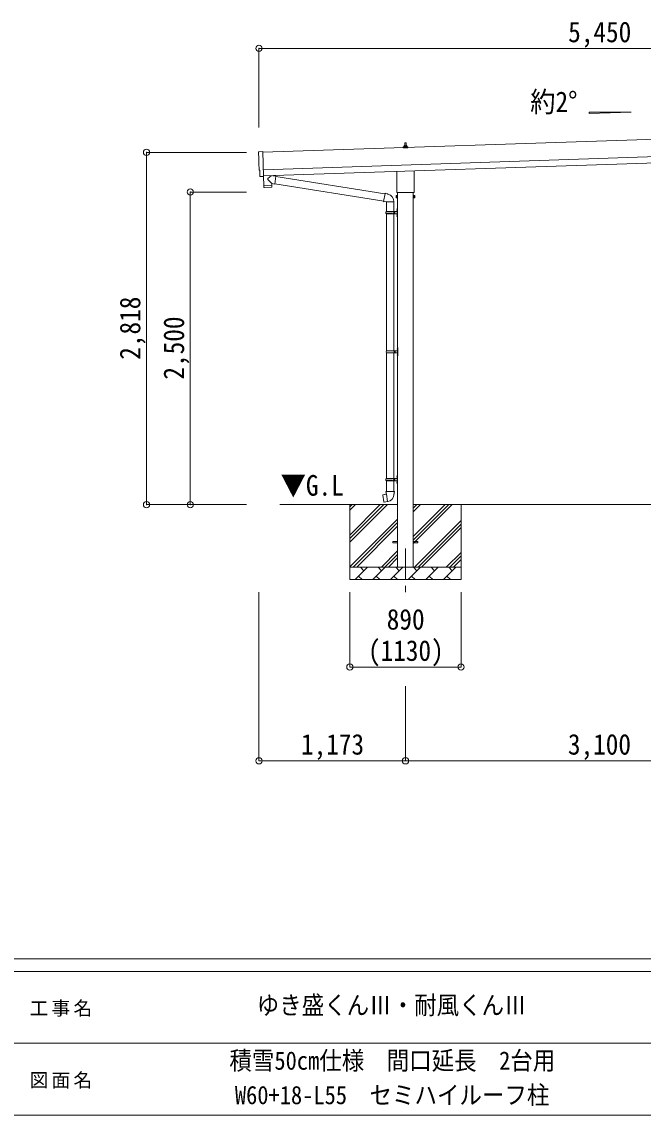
# Model space of a CAD drawing. Units: millimetres at full size, sheet at 1:50. Extents: x -14053 to 14053, y -9700 to 9700.
# Drawn here: x -678 to 4295, y -9700 to -955 of the extents above; entities that cross this region are included whole.
import ezdxf
from ezdxf.enums import TextEntityAlignment as Align

# ---------------------------------------------------------------- set-up
doc = ezdxf.new("R2010")
doc.units = ezdxf.units.MM
doc.header["$LTSCALE"] = 50
doc.header["$PDMODE"] = 32
doc.header["$PDSIZE"] = 50
doc.linetypes.add('CHAIN1', pattern=[8, 5, -1, 1, -1])
for name, color, linetype, lineweight in [('0-1_Defpoints', 7, 'CHAIN1', 9), ('0-2_TEXT1', 4, 'Continuous', 9), ('0-3_SHAPE', 7, 'Continuous', 9), ('0-7_PARTS2', 7, 'Continuous', 9), ('0-8_TABLE1', 6, 'Continuous', 9), ('0-9_DIM1', 7, 'Continuous', 9), ('F-0', 7, 'Continuous', 9)]:
    doc.layers.add(name, color=color, linetype=linetype, lineweight=lineweight)
doc.styles.add('ＭＳ ゴシック', font='')
doc.styles.get('ＭＳ ゴシック').set_extended_font_data('MS Gothic')

msp = doc.modelspace()

# ---------------------------------------------------------------- linework, layer by layer
at = {"layer": '0-1_Defpoints'}
msp.add_line((2392.29, -5166.92), (2392.29, -5515.92), dxfattribs=at)
at = {"layer": '0-2_TEXT1'}
for p, q in [((6632.21, -1818.89), (1250.43, -1998.28)), ((2388.02, -1923.16), (2396.57, -1923.16)), ((1218.76, -1995.9), (1250.26, -1993.2)), ((1250.26, -1993.2), (1256.85, -2190.94)), ((1255.09, -2138.2), (6636.88, -1958.81)), ((1256.76, -2188.18), (6638.54, -2008.78)), ((2374.04, -1963.16), (2374.04, -1955.45)), ((2410.54, -1963.16), (2374.04, -1963.16)), ((2374.43, -1954.66), (2410.16, -1954.66)), ((2374.81, -1954.48), (2381.53, -1952.85)), ((2381.91, -1952.66), (2402.68, -1952.66)), ((2382.29, -1951.87), (2382.29, -1947.66)), ((2383.29, -1947.66), (2401.29, -1947.66)), ((2386.29, -1947.66), (2387.02, -1924.14)), ((2397.57, -1924.14), (2398.29, -1947.66)), ((2402.29, -1951.87), (2402.29, -1947.66)), ((2409.78, -1954.48), (2403.06, -1952.85)), ((2410.54, -1963.16), (2410.54, -1955.45)), ((1225.83, -2142.57), (1225.23, -2142.59)), ((1227.4, -2189.57), (1225.83, -2142.57)), ((2323.99, -2307.15), (2323.99, -2152.6)), ((2460.59, -2148.05), (2460.59, -2307.15)), ((1237.26, -2192.6), (1230.34, -2192.47)), ((1238, -2192.3), (1238.64, -2191.65)), ((1238.64, -2191.65), (1256.89, -2191.95)), ((2318.29, -2345.42), (2319.05, -2344.11)), ((2318.29, -2345.42), (2318.29, -2362.42)), ((2325.29, -2344.11), (2319.05, -2344.11)), ((2325.29, -2349.01), (2319.05, -2349.01)), ((2325.29, -2358.83), (2319.05, -2358.83)), ((2322.29, -2315.92), (2322.29, -2310.42)), ((2460.23, -2319.42), (2324.36, -2319.42)), ((2325.29, -2363.74), (2325.29, -2344.11)), ((2325.29, -2344.72), (2327.79, -2344.72)), ((2327.79, -2343.42), (2329.79, -2343.42)), ((2327.79, -2364.42), (2327.79, -2343.42)), ((2329.79, -2319.42), (2329.79, -5316.92)), ((2329.79, -2343.42), (2329.79, -2364.42)), ((2454.79, -2319.42), (2454.79, -5316.92)), ((2456.79, -2343.42), (2454.79, -2343.42)), ((2456.79, -2364.42), (2456.79, -2343.42)), ((2459.29, -2344.72), (2456.79, -2344.72)), ((2459.29, -2344.11), (2465.54, -2344.11)), ((2459.29, -2363.74), (2459.29, -2344.11)), ((2459.29, -2349.01), (2465.54, -2349.01)), ((2459.29, -2358.83), (2465.54, -2358.83)), ((2462.29, -2310.42), (2462.29, -2315.92)), ((2466.29, -2345.42), (2465.54, -2344.11)), ((2466.29, -2345.42), (2466.29, -2362.42)), ((2318.29, -2362.42), (2319.05, -2363.74)), ((2325.29, -2363.74), (2319.05, -2363.74)), ((2327.79, -2363.12), (2325.29, -2363.12)), ((2329.79, -2364.42), (2327.79, -2364.42)), ((2454.79, -2364.42), (2456.79, -2364.42)), ((2456.79, -2363.12), (2459.29, -2363.12)), ((2459.29, -2363.74), (2465.54, -2363.74)), ((2466.29, -2362.42), (2465.54, -2363.74)), ((2292.29, -5121.42), (2292.29, -5112.42)), ((2292.29, -5112.42), (2329.79, -5112.42)), ((2292.29, -5121.42), (2329.79, -5121.42)), ((2454.79, -5112.42), (2492.29, -5112.42)), ((2454.79, -5121.42), (2492.29, -5121.42)), ((2492.29, -5121.42), (2492.29, -5112.42))]:
    msp.add_line(p, q, dxfattribs=at)
for centre, radius, start, end in [((2388.02, -1924.16), 1, 90, 178.60509), ((2396.57, -1924.16), 1, 1.39491, 90), ((2375.04, -1955.45), 1, 103.62699, 180), ((2381.29, -1951.87), 1, 283.62699, 0), ((2386.38, -1948.29), 4.13, 90, 171.17633), ((2383.29, -1948.66), 1, 90, 180), ((2395.63, -1947.66), 4.83, 133.60282, 180), ((2388.96, -1947.66), 4.83, 0, 46.39718), ((2398.21, -1948.29), 4.13, 8.82367, 90), ((2401.29, -1948.66), 1, 0, 90), ((2403.29, -1951.87), 1, 180, 256.37301), ((2409.54, -1955.45), 1, 0, 76.37301), ((2322.64, -2346.56), 4.34, 145.61575, 214.38425), ((2334.54, -2353.92), 16.24, 162.41205, 197.58795), ((2322.64, -2361.28), 4.34, 145.61575, 214.38425), ((2326.29, -2310.42), 4, 125.09963, 180), ((2326.29, -2315.92), 4, 180, 194.47751), ((2326.29, -2315.92), 4, 194.47751, 241.04498), ((2458.29, -2315.92), 4, 298.95502, 345.52249), ((2458.29, -2310.42), 4, 0, 54.90037), ((2458.29, -2315.92), 4, 345.52249, 0), ((2450.05, -2353.92), 16.24, 342.41205, 17.58795), ((2461.95, -2346.56), 4.34, 325.61575, 34.38425), ((2461.95, -2361.28), 4.34, 325.61575, 34.38425)]:
    msp.add_arc(centre, radius, start, end, dxfattribs=at)
for centre, major_axis, ratio, start_param, end_param in [((1219.02, -1998.89), (-3, -0.1), 0.99863, 4.7647489, 6.2979817), ((-3541.85, -2228.05), (4760.73, 158.69), 0.99863, 6.2686928, 6.2979817), ((1225.09, -2138.19), (-4.4, -0.15), 0.99863, 6.2686928, 7.8539816), ((1230.4, -2189.46), (-2.11, -2.14), 0.9974, 5.5252311, 7.0411395), ((1237.29, -2191.6), (-0.704, -0.714), 0.9974, 0.7579542, 1.5707963)]:
    msp.add_ellipse(centre, major_axis=major_axis, ratio=ratio, start_param=start_param, end_param=end_param, dxfattribs=at)
at = {"layer": '0-3_SHAPE'}
for p, q in [((2329.79, -4816.92), (1385.63, -4816.92)), ((1947.29, -4816.92), (1947.29, -5416.92)), ((1947.29, -5060.4), (2190.78, -4816.92)), ((1947.29, -5088.69), (2219.06, -4816.92)), ((1947.29, -5116.97), (2247.34, -4816.92)), ((1947.29, -4862.41), (1992.79, -4816.92)), ((1947.29, -4834.13), (1964.5, -4816.92)), ((5429.79, -4816.92), (2454.79, -4816.92)), ((2454.79, -4845.75), (2483.62, -4816.92)), ((2454.79, -4874.03), (2511.9, -4816.92)), ((2454.79, -5128.59), (2766.46, -4816.92)), ((2454.79, -5072.02), (2709.89, -4816.92)), ((2454.79, -5100.31), (2738.18, -4816.92)), ((2837.29, -4816.92), (2837.29, -5416.92)), ((1947.29, -5314.96), (2329.79, -4932.46)), ((1973.62, -5316.92), (2329.79, -4960.75)), ((2464.45, -5316.92), (2837.29, -4944.08)), ((2492.74, -5316.92), (2837.29, -4972.36)), ((2001.9, -5316.92), (2329.79, -4989.03)), ((2521.02, -5316.92), (2837.29, -5000.65)), ((2199.89, -5316.92), (2329.79, -5187.02)), ((2228.18, -5316.92), (2329.79, -5215.31)), ((2256.46, -5316.92), (2329.79, -5243.59)), ((2719.01, -5316.92), (2837.29, -5198.64)), ((2747.29, -5316.92), (2837.29, -5226.92)), ((1947.29, -5316.92), (2837.29, -5316.92)), ((1988.74, -5416.92), (2088.74, -5316.92)), ((2060.19, -5345.48), (2031.63, -5316.92)), ((2130.16, -5416.92), (2230.16, -5316.92)), ((2201.61, -5345.48), (2173.06, -5316.92)), ((2271.58, -5416.92), (2371.58, -5316.92)), ((2343.03, -5345.48), (2314.48, -5316.92)), ((2413.01, -5416.92), (2513.01, -5316.92)), ((2484.45, -5345.48), (2455.9, -5316.92)), ((2554.43, -5416.92), (2654.43, -5316.92)), ((2625.87, -5345.48), (2597.32, -5316.92)), ((2695.85, -5416.92), (2795.85, -5316.92)), ((2767.29, -5345.48), (2738.74, -5316.92)), ((2775.58, -5316.92), (2837.29, -5255.21)), ((2837.29, -5416.92), (1947.29, -5416.92)), ((2017.29, -5388.37), (2045.85, -5416.92)), ((2158.72, -5388.37), (2187.27, -5416.92)), ((2300.14, -5388.37), (2328.69, -5416.92)), ((2441.56, -5388.37), (2470.11, -5416.92)), ((2582.98, -5388.37), (2611.53, -5416.92)), ((2724.4, -5388.37), (2752.95, -5416.92))]:
    msp.add_line(p, q, dxfattribs=at)
at = {"layer": '0-7_PARTS2', "color": 4}
msp.add_lwpolyline([(4197.66, -1676.73), (3861.66, -1689.15), (3861.66, -1676.73)], close=True, dxfattribs=at)
at = {"layer": '0-8_TABLE1'}
for p, q in [((1219.65, -1167.81), (6669.32, -1167.81)), ((1219.65, -1167.81), (1219.65, -1799.2)), ((319.65, -1999.31), (1119.65, -1999.31)), ((319.65, -1999.31), (319.65, -4816.92)), ((669.65, -2316.92), (1119.65, -2316.92)), ((669.65, -2316.92), (669.65, -4816.92)), ((319.65, -4816.92), (1119.65, -4816.92)), ((1219.65, -6865.92), (1219.65, -5515.92)), ((1947.29, -6115.92), (1947.29, -5515.92)), ((2837.29, -6115.92), (2837.29, -5515.92)), ((1947.29, -6115.92), (2837.29, -6115.92)), ((2392.29, -6865.92), (2392.29, -6267.92)), ((2392.29, -6865.92), (1219.65, -6865.92)), ((2392.29, -6865.92), (5492.29, -6865.92))]:
    msp.add_line(p, q, dxfattribs=at)
for p in [(1219.65, -1167.81), (319.65, -1999.31), (669.65, -2316.92), (319.65, -4816.92), (669.65, -4816.92), (1947.29, -6115.92), (2837.29, -6115.92), (1219.65, -6865.92), (2392.29, -6865.92)]:
    msp.add_point(p, dxfattribs=at)
at = {"layer": '0-9_DIM1'}
for p, q in [((1318.18, -2186.13), (1290.96, -2209.16)), ((1355.87, -2189.42), (1329.95, -2185.74)), ((1256.49, -2191.94), (1258.86, -2263.15)), ((1256.85, -2190.94), (1256.89, -2191.94)), ((1258.86, -2263.15), (1322.82, -2261.02)), ((1322.86, -2262.02), (1258.89, -2264.15)), ((1258.89, -2264.15), (1259.56, -2277.19)), ((1263.36, -2263), (1263.41, -2264)), ((1322.42, -2249.01), (1290.93, -2216.49)), ((1318.33, -2261.17), (1318.34, -2262.17)), ((1322.42, -2249.01), (1322.82, -2261.02)), ((1322.42, -2249.01), (1346.9, -2252.49)), ((1323.06, -2275.07), (1322.86, -2262.02)), ((1355.87, -2189.42), (1346.9, -2252.49)), ((1347.16, -2250.66), (2218, -2389.27)), ((1355.61, -2191.25), (2228.42, -2330.17)), ((1320.16, -2278.11), (1262.65, -2280.03)), ((2228.74, -2328.35), (2217.68, -2391.09)), ((2228.74, -2328.35), (2248.38, -2332.17)), ((2233.45, -2327), (2233.87, -2329.35)), ((2248.38, -2332.17), (2250.07, -2333.8)), ((2250.07, -2333.8), (2252.18, -2334.25)), ((2217.68, -2391.09), (2237.44, -2394.21)), ((2217.68, -2391.09), (2218.08, -2393.34)), ((2218.08, -2393.34), (2221.64, -2393.97)), ((2221.64, -2393.97), (2222.84, -2391.9)), ((2237.44, -2394.21), (2239.64, -2393.23)), ((2299.94, -2393.63), (2238.76, -2393.63)), ((2239.79, -2393.63), (2239.79, -2472.92)), ((2299.79, -2393.63), (2299.79, -2472.92)), ((2325.79, -2449.92), (2328.79, -2448.42)), ((2328.79, -2448.42), (2329.79, -2448.42)), ((2328.79, -2448.42), (2328.79, -2515.42)), ((2329.79, -2448.42), (2329.79, -2515.42)), ((2236.79, -2474.92), (2287.13, -2474.92)), ((2236.79, -2488.92), (2287.13, -2488.92)), ((2237.79, -2472.92), (2237.79, -2474.92)), ((2237.79, -2472.92), (2323.79, -2472.92)), ((2237.79, -2490.92), (2237.79, -2488.92)), ((2237.79, -2490.92), (2323.79, -2490.92)), ((2239.79, -2490.92), (2239.79, -3585.42)), ((2296.79, -2472.92), (2296.79, -2477.42)), ((2296.79, -2486.42), (2298.79, -2486.42)), ((2296.79, -2490.92), (2296.79, -2486.42)), ((2299.79, -2490.92), (2299.79, -3585.42)), ((2304.79, -2472.92), (2304.79, -2490.92)), ((2304.79, -2486.42), (2307.79, -2486.42)), ((2323.49, -2455.77), (2325.54, -2456.77)), ((2323.49, -2460.07), (2325.54, -2459.07)), ((2323.49, -2503.77), (2325.54, -2504.77)), ((2323.49, -2508.07), (2325.54, -2507.07)), ((2324.76, -2453.77), (2324.76, -2462.07)), ((2324.76, -2453.77), (2325.39, -2453.77)), ((2324.76, -2462.07), (2325.39, -2462.07)), ((2324.76, -2501.77), (2324.76, -2510.07)), ((2324.76, -2501.77), (2325.39, -2501.77)), ((2324.76, -2510.07), (2325.39, -2510.07)), ((2325.39, -2453.77), (2325.79, -2454.17)), ((2325.39, -2453.77), (2325.39, -2462.07)), ((2325.39, -2462.07), (2325.79, -2461.67)), ((2325.39, -2501.77), (2325.79, -2502.17)), ((2325.39, -2501.77), (2325.39, -2510.07)), ((2325.39, -2510.07), (2325.79, -2509.67)), ((2325.54, -2456.77), (2326.15, -2457.92)), ((2325.54, -2459.07), (2326.15, -2457.92)), ((2325.54, -2504.77), (2326.15, -2505.92)), ((2325.54, -2507.07), (2326.15, -2505.92)), ((2325.79, -2449.92), (2325.79, -2513.92)), ((2325.79, -2513.92), (2328.79, -2515.42)), ((2328.79, -2515.42), (2329.79, -2515.42)), ((2325.99, -3568.27), (2328.04, -3569.27)), ((2325.99, -3572.57), (2328.04, -3571.57)), ((2327.26, -3566.27), (2327.26, -3574.57)), ((2327.26, -3566.27), (2327.89, -3566.27)), ((2327.26, -3574.57), (2327.89, -3574.57)), ((2327.89, -3566.27), (2328.29, -3566.67)), ((2327.89, -3566.27), (2327.89, -3574.57)), ((2327.89, -3574.57), (2328.29, -3574.17)), ((2328.04, -3569.27), (2328.65, -3570.42)), ((2328.04, -3571.57), (2328.65, -3570.42)), ((2328.29, -3562.42), (2331.29, -3560.92)), ((2328.29, -3562.42), (2328.29, -3626.42)), ((2331.29, -3560.92), (2332.29, -3560.92)), ((2331.29, -3560.92), (2331.29, -3627.92)), ((2332.29, -3560.92), (2332.29, -3627.92)), ((2239.29, -3587.42), (2289.63, -3587.42)), ((2239.29, -3601.42), (2289.63, -3601.42)), ((2239.79, -3603.41), (2239.79, -4607.92)), ((2240.29, -3585.42), (2240.29, -3587.42)), ((2240.29, -3585.42), (2326.29, -3585.42)), ((2240.29, -3603.42), (2240.29, -3601.42)), ((2240.29, -3603.42), (2326.29, -3603.42)), ((2299.29, -3585.42), (2299.29, -3589.92)), ((2299.29, -3598.92), (2301.29, -3598.92)), ((2299.29, -3603.42), (2299.29, -3598.92)), ((2299.79, -3603.41), (2299.79, -4607.92)), ((2307.29, -3585.42), (2307.29, -3603.42)), ((2307.29, -3598.92), (2310.29, -3598.92)), ((2325.99, -3616.27), (2328.04, -3617.27)), ((2325.99, -3620.57), (2328.04, -3619.57)), ((2327.26, -3614.27), (2327.26, -3622.57)), ((2327.26, -3614.27), (2327.89, -3614.27)), ((2327.26, -3622.57), (2327.89, -3622.57)), ((2327.89, -3614.27), (2328.29, -3614.67)), ((2327.89, -3614.27), (2327.89, -3622.57)), ((2327.89, -3622.57), (2328.29, -3622.17)), ((2328.04, -3617.27), (2328.65, -3618.42)), ((2328.04, -3619.57), (2328.65, -3618.42)), ((2328.29, -3626.42), (2331.29, -3627.92)), ((2331.29, -3627.92), (2332.29, -3627.92)), ((2236.79, -4609.92), (2287.13, -4609.92)), ((2236.79, -4623.92), (2287.13, -4623.92)), ((2237.79, -4607.92), (2237.79, -4609.92)), ((2237.79, -4607.92), (2323.79, -4607.92)), ((2237.79, -4625.92), (2237.79, -4623.92)), ((2237.79, -4625.92), (2323.79, -4625.92)), ((2239.79, -4625.92), (2239.79, -4710.85)), ((2296.79, -4607.92), (2296.79, -4612.42)), ((2296.79, -4621.42), (2298.79, -4621.42)), ((2296.79, -4625.92), (2296.79, -4621.42)), ((2299.79, -4625.92), (2299.79, -4710.85)), ((2304.79, -4607.92), (2304.79, -4625.92)), ((2304.79, -4621.42), (2307.79, -4621.42)), ((2323.49, -4590.77), (2325.54, -4591.77)), ((2323.49, -4595.07), (2325.54, -4594.07)), ((2324.76, -4588.77), (2324.76, -4597.07)), ((2324.76, -4588.77), (2325.39, -4588.77)), ((2324.76, -4597.07), (2325.39, -4597.07)), ((2325.39, -4588.77), (2325.79, -4589.17)), ((2325.39, -4588.77), (2325.39, -4597.07)), ((2325.39, -4597.07), (2325.79, -4596.67)), ((2325.54, -4591.77), (2326.15, -4592.92)), ((2325.54, -4594.07), (2326.15, -4592.92)), ((2325.79, -4584.92), (2328.79, -4583.42)), ((2325.79, -4584.92), (2325.79, -4648.92)), ((2328.79, -4583.42), (2329.79, -4583.42)), ((2328.79, -4583.42), (2328.79, -4650.42)), ((2329.79, -4583.42), (2329.79, -4650.42)), ((2237.94, -4710.85), (2235.79, -4711.63)), ((2235.79, -4711.63), (2235.79, -4715.25)), ((2235.79, -4715.25), (2238.04, -4716.06)), ((2237.94, -4710.85), (2238.29, -4730.85)), ((2301.64, -4710.85), (2237.94, -4710.85)), ((2301.64, -4710.85), (2301.3, -4730.85)), ((2303.79, -4715.25), (2301.55, -4716.06)), ((2301.64, -4710.85), (2303.79, -4711.63)), ((2303.79, -4711.63), (2303.79, -4715.25)), ((2323.49, -4638.77), (2325.54, -4639.77)), ((2323.49, -4643.07), (2325.54, -4642.07)), ((2324.76, -4636.77), (2324.76, -4645.07)), ((2324.76, -4636.77), (2325.39, -4636.77)), ((2324.76, -4645.07), (2325.39, -4645.07)), ((2325.39, -4636.77), (2325.79, -4637.17)), ((2325.39, -4636.77), (2325.39, -4645.07)), ((2325.39, -4645.07), (2325.79, -4644.67)), ((2325.54, -4639.77), (2326.15, -4640.92)), ((2325.54, -4642.07), (2326.15, -4640.92)), ((2210.53, -4740.47), (2220.15, -4795.03)), ((2221.31, -4795.85), (2220.15, -4795.03)), ((2249.29, -4791.25), (2221.31, -4795.85)), ((2224.08, -4736.7), (2223.87, -4736.94)), ((2226.04, -4736.33), (2224.08, -4736.7)), ((2226.32, -4736.48), (2226.04, -4736.33)), ((2234.17, -4793.94), (2233.89, -4793.78)), ((2236.14, -4793.62), (2234.17, -4793.94)), ((2236.36, -4793.38), (2236.14, -4793.62)), ((2238.29, -4730.85), (2239.64, -4732.85)), ((2249.56, -4791.35), (2239.42, -4733.87)), ((2239.45, -4733.05), (2239.45, -4733.76)), ((2239.64, -4732.85), (2239.61, -4732.85)), ((2249.86, -4792.11), (2249.62, -4791.45)), ((2299.98, -4732.79), (2299.91, -4734.95)), ((2301.3, -4730.85), (2299.98, -4732.79))]:
    msp.add_line(p, q, dxfattribs=at)
for points in [[(2228.74, -2328.35), (2229.89, -2326.37), (2233.45, -2327)], [(2296.79, -2477.42), (2298.79, -2477.42), (2298.79, -2486.42)], [(2304.79, -2477.42), (2307.79, -2477.42), (2307.79, -2486.42)], [(2299.29, -3589.92), (2301.29, -3589.92), (2301.29, -3598.92)], [(2307.29, -3589.92), (2310.29, -3589.92), (2310.29, -3598.92)], [(2296.79, -4612.42), (2298.79, -4612.42), (2298.79, -4621.42)], [(2304.79, -4612.42), (2307.79, -4612.42), (2307.79, -4621.42)], [(2325.79, -4648.92), (2328.79, -4650.42), (2329.79, -4650.42)], [(2239.2, -4734.05), (2211.33, -4739.3), (2210.53, -4740.47)]]:
    msp.add_lwpolyline(points, dxfattribs=at)
for centre, radius, start, end in [((1294.35, -2212.84), 5, 132.56466, 226.88314), ((1262.55, -2277.03), 3, 182.90915, 271.95747), ((1320.06, -2275.12), 3, 271.90915, 0.90915), ((2239.64, -2393.23), 60.3, 359.62495, 78), ((2285.54, -2481.92), 49.25, 171.82876, 180.00002), ((2285.54, -2481.92), 49.25, 180.00002, 188.17127), ((2287.13, -2472.92), 2, 270, 359.99998), ((2287.13, -2490.92), 2, 0.00005, 90.00004), ((2329.09, -2457.92), 6, 136.21765, 223.78235), ((2329.09, -2505.92), 6, 136.21765, 223.78235), ((2323.79, -2470.92), 2, 270, 359.99998), ((2323.79, -2492.92), 2, 0.00005, 90.00004), ((2331.59, -3570.42), 6, 136.21765, 223.78235), ((2326.29, -3583.42), 2, 270, 359.99998), ((2288.04, -3594.42), 49.25, 171.82876, 180.00002), ((2288.04, -3594.42), 49.25, 180.00002, 188.17127), ((2289.63, -3585.42), 2, 270, 359.99998), ((2289.63, -3603.42), 2, 0.00005, 90.00004), ((2331.59, -3618.42), 6, 136.21765, 223.78235), ((2326.29, -3605.42), 2, 0.00005, 90.00004), ((2285.54, -4616.92), 49.25, 171.82876, 180.00002), ((2285.54, -4616.92), 49.25, 180.00002, 188.17127), ((2287.13, -4607.92), 2, 270, 359.99998), ((2287.13, -4625.92), 2, 0.00005, 90.00004), ((2329.09, -4592.92), 6, 136.21765, 223.78235), ((2323.79, -4605.92), 2, 270, 359.99998), ((2323.79, -4627.92), 2, 0.00005, 90.00004), ((2329.09, -4640.92), 6, 136.21765, 223.78235), ((2239.15, -4733.76), 0.3, 280.66842, 0), ((2239.65, -4733.05), 0.2, 100, 180), ((2249.34, -4791.55), 0.3, 20, 99.33158), ((2250.05, -4792.04), 0.2, 200, 279.96938), ((2239.64, -4732.85), 60.3, 279.96938, 358)]:
    msp.add_arc(centre, radius, start, end, dxfattribs=at)
at = {"layer": 'F-0', "color": 5, "lineweight": 5}
for p, q in [((-14053.43, -8450), (13346.57, -8450)), ((-14053.43, -8550), (8901.98, -8550)), ((-5748.03, -9125), (4501.97, -9125)), ((-14053.43, -9700), (13346.57, -9700))]:
    msp.add_line(p, q, dxfattribs=at)

# ---------------------------------------------------------------- texts
at = {"layer": '0-7_PARTS2', "style": 'ＭＳ ゴシック', "width": 0.9}
for s, p in [('約2°', (3390.58, -1726.79)), ('▼G.L', (1392.91, -4794.71))]:
    msp.add_text(s, height=165, dxfattribs=at).set_placement(p, align=Align.BOTTOM_LEFT)
at = {"layer": '0-8_TABLE1', "color": 7, "style": 'ＭＳ ゴシック', "width": 0.9}
for s, p in [('5,450', (3694.49, -1167.81)), ('890', (2242.29, -5865.92)), ('(1130)', (2092.29, -6115.92)), ('1,173', (1555.97, -6865.92)), ('3,100', (3692.29, -6865.92))]:
    msp.add_text(s, height=165, dxfattribs=at).set_placement(p, align=Align.BOTTOM_LEFT)
for s, p in [('2,818', (319.65, -3658.11)), ('2,500', (669.65, -3816.92))]:
    msp.add_text(s, height=165, rotation=90, dxfattribs=at).set_placement(p, align=Align.BOTTOM_LEFT)
at = {"layer": 'F-0', "style": 'ＭＳ ゴシック', "width": 0.9}
for s, p in [('ゆき盛くんⅢ・耐風くんⅢ', (1201.97, -8937.5)), ('積雪50cm仕様\u3000間口延長\u30002台用', (983.22, -9380.76)), ('W60+18-L55\u3000セミハイルーフ柱', (1026.97, -9656.45))]:
    msp.add_text(s, height=146.6, dxfattribs=at).set_placement(p, align=Align.BOTTOM_LEFT)
at = {"layer": 'F-0', "char_height": 110, "attachment_point": 7, "style": 'ＭＳ ゴシック'}
for s, insert in [('\\T1.17;工事名', (-616.19, -8912.5)), ('\\T1.17;図面名', (-616.19, -9487.5))]:
    msp.add_mtext(s, dxfattribs=dict(at, insert=insert))

doc.saveas('drawing.dxf')
